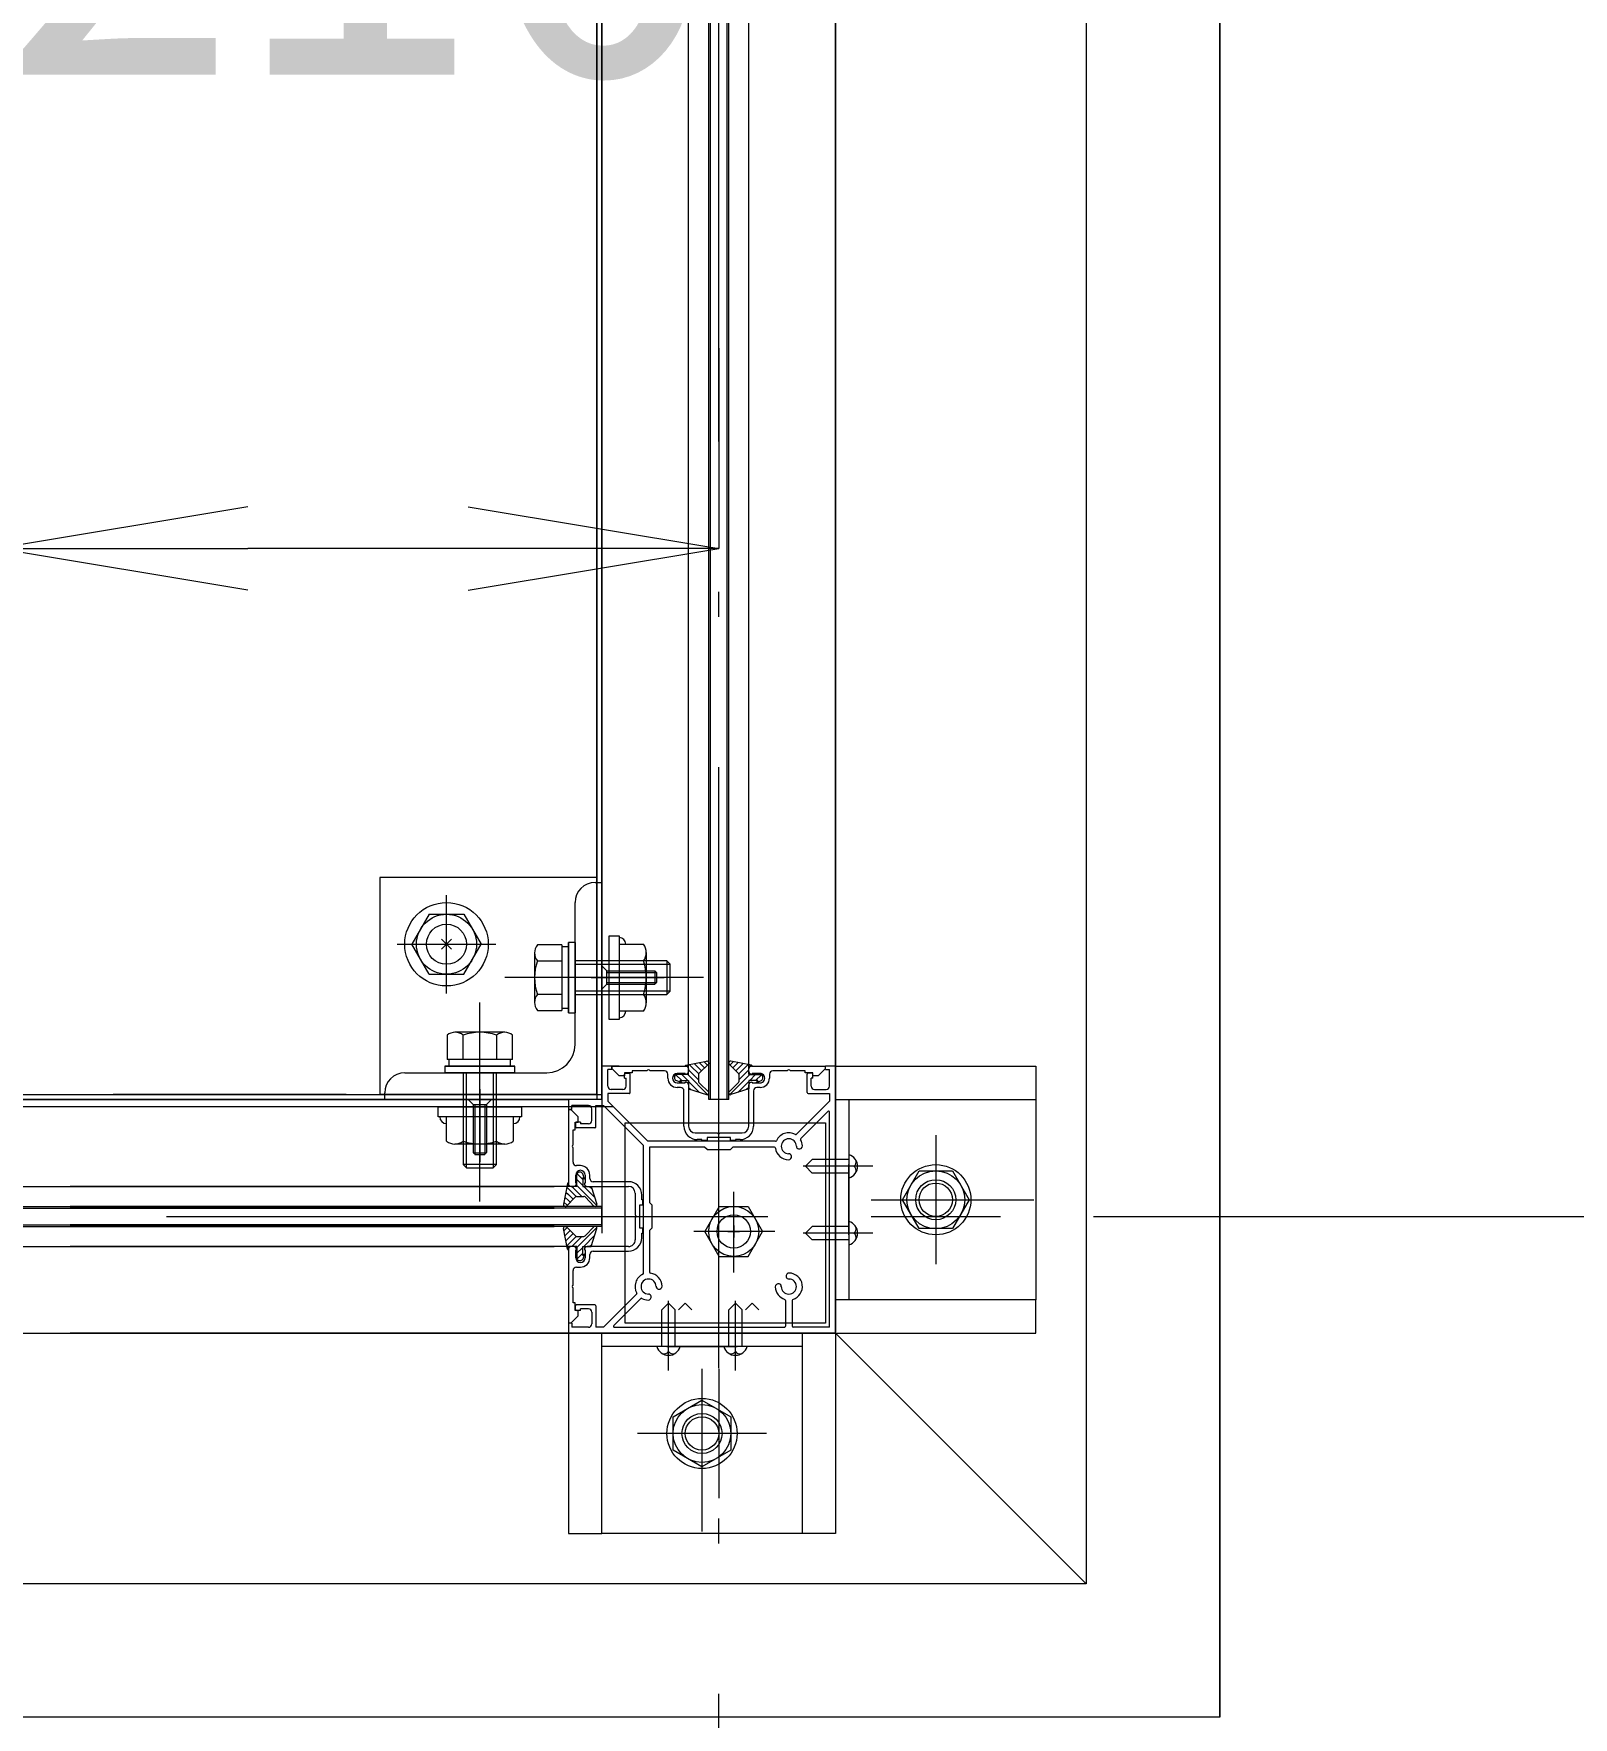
# Model space of a CAD drawing. Header units: millimetres. Extents: x -13466 to 37833, y -11727 to 34084.
# Drawn here: x 10077 to 10538, y 11488 to 11992 of the extents above; entities that cross this region are included whole.
import ezdxf

# ---------------------------------------------------------------- set-up
doc = ezdxf.new("R2010")
doc.units = ezdxf.units.MM
doc.header["$LTSCALE"] = 30
doc.header["$PDSIZE"] = 300
doc.linetypes.add('SXF_一点短鎖線', pattern=[9.25, 6, -1.5, 0.25, -1.5])
for name, color, linetype, lineweight in [('D-BMK', 2, 'SXF_一点短鎖線', 13), ('D-STR-DIM', 7, 'Continuous', 13), ('D-STR-HTXT', 7, 'Continuous', 13), ('D-STR-STR1', 2, 'Continuous', 13)]:
    doc.layers.add(name, color=color, linetype=linetype, lineweight=lineweight)
doc.styles.add('MS ゴシック', font='MS Gothic.ttf')
doc.dimstyles.new('DIM-30-F', dxfattribs={"dimscale": 30, "dimtxt": 3.5, "dimasz": 2.5, "dimexe": 0, "dimexo": 2, "dimgap": 0.8, "dimtad": 1, "dimdec": 0, "dimzin": 0, "dimdsep": 46, "dimtxsty": 'MS ゴシック', "dimblk": 'OPEN', "dimcen": 0.1, "dimaunit": 1, "dimadec": 4, "dimazin": 0, "dimtfac": 1, "dimtdec": 0, "dimtmove": 2, "dimatfit": 3, "dimldrblk": 'OPEN', "dimfxl": 1, "dimtolj": 1, "dimtzin": 0, "dimlwd": -1, "dimlwe": -1, "dimarcsym": 2})

# ---------------------------------------------------------------- blocks, each defined once
blk = doc.blocks.new('_Open')
at = {"color": 0, "linetype": 'ByBlock', "lineweight": -2}
for p, q in [((-1, 0.1667), (0, 0)), ((-1, -0.1667), (0, 0)), ((0, 0), (-1, 0))]:
    blk.add_line(p, q, dxfattribs=at)
blk = doc.blocks.new('*D16')
at = {"layer": 'D-STR-DIM', "color": 0, "transparency": 16777216}
for p, q in [((10066.31, 11898.01), (10066.31, 11838.01)), ((10282.31, 11898.01), (10282.31, 11838.01)), ((10207.31, 11838.01), (10141.31, 11838.01))]:
    blk.add_line(p, q, dxfattribs=at)
at = {"layer": 'Defpoints', "color": 0, "transparency": 16777216}
for p in [(10066.31, 11838.01), (10066.31, 11838.01), (10282.31, 11838.01)]:
    blk.add_point(p, dxfattribs=at)
at = {"layer": 'D-STR-DIM', "color": 0, "transparency": 16777216, "xscale": 75, "yscale": 75, "zscale": 75, "rotation": 180}
blk.add_blockref('_Open', (10066.31, 11838.01), dxfattribs=at)
at = {"layer": 'D-STR-DIM', "color": 0, "transparency": 16777216, "xscale": 75, "yscale": 75, "zscale": 75}
blk.add_blockref('_Open', (10282.31, 11838.01), dxfattribs=at)
at = {"layer": 'D-STR-DIM', "color": 0, "transparency": 16777216, "insert": (10174.31, 12031.51), "char_height": 105, "width": 28696.3879, "attachment_point": 5, "style": 'MS ゴシック'}
blk.add_mtext('\\A1;216', dxfattribs=at)
blk = doc.blocks.new('*D20')
at = {"layer": 'D-STR-DIM', "color": 0, "transparency": 16777216}
for p, q in [((8743.3, 12827.45), (8769.9, 12881.24)), ((8837.13, 12848), (9599.08, 12471.25)), ((9692.9, 12491.8), (9666.31, 12438.01))]:
    blk.add_line(p, q, dxfattribs=at)
at = {"layer": 'Defpoints', "color": 0, "transparency": 16777216}
for p in [(8769.9, 12881.24), (9666.31, 12438.01), (9666.31, 12438.01)]:
    blk.add_point(p, dxfattribs=at)
at = {"layer": 'D-STR-DIM', "color": 0, "transparency": 16777216, "xscale": 75, "yscale": 75, "zscale": 75}
for p, rotation in [((8769.9, 12881.24), 153.6900675261025), ((9666.31, 12438.01), 333.6900675261025)]:
    blk.add_blockref('_Open', p, dxfattribs=dict(at, rotation=rotation))
at = {"layer": 'D-STR-DIM', "color": 0, "transparency": 16777216, "insert": (9252.01, 12728.2), "char_height": 105, "width": 46998.7126, "attachment_point": 5, "rotation": 333.6901, "style": 'MS ゴシック'}
blk.add_mtext('\\A1;R1000', dxfattribs=at)

msp = doc.modelspace()

# ---------------------------------------------------------------- linework, layer by layer
at = {"layer": 'D-BMK', "linetype": 'SXF_一点短鎖線', "lineweight": 9}
msp.add_line((10282.306, 10482.586), (10282.306, 14994.642), dxfattribs=at)
at = {"layer": 'D-BMK', "linetype": 'SXF_一点短鎖線'}
msp.add_line((5399.481, 11638.012), (10988.159, 11638.012), dxfattribs=at)
at = {"layer": 'D-STR-HTXT', "linetype": 'Continuous'}
msp.add_line((10432.306, 11488.012), (10432.306, 14288.012), dxfattribs=at)
msp.add_lwpolyline([(6032.306, 14288.012), (10432.306, 14288.012), (10432.306, 11488.012), (6032.306, 11488.012), (6032.306, 14288.012)], dxfattribs=at)
at = {"layer": 'D-STR-STR1', "linetype": 'Continuous'}
for p, q in [((10392.307, 14248.012), (10392.307, 11528.012)), ((10247.305, 14143.01), (10247.305, 11633.011)), ((10317.305, 14143.01), (10317.305, 11633.011)), ((10245.807, 14088.011), (10245.807, 11689.513)), ((10245.806, 11674.512), (10245.806, 12418.012)), ((10247.306, 12380.541), (10247.306, 11673.012)), ((10247.306, 11682.712), (10247.306, 12380.541)), ((10273.306, 11682.212), (10273.306, 12380.541)), ((10279.306, 11673.012), (10279.306, 12380.541)), ((10279.806, 11673.012), (10279.806, 12380.541)), ((10284.806, 11673.012), (10284.806, 12380.541)), ((10285.306, 11673.012), (10285.306, 12380.541)), ((10291.306, 11682.212), (10291.306, 12380.541)), ((10317.306, 11682.712), (10317.306, 12380.541)), ((10245.806, 11741.081), (10245.806, 12374.1)), ((10245.806, 11741.081), (10245.806, 12374.1)), ((10245.806, 11749.512), (10245.806, 11784.419)), ((10245.806, 11739.512), (10245.806, 11674.512)), ((10245.806, 11674.512), (10245.806, 11724.512)), ((10247.306, 11713.012), (10247.306, 11706.012)), ((10247.306, 11673.012), (10247.306, 11682.712)), ((10250.306, 11683.012), (10247.606, 11683.012)), ((10250.306, 11682.012), (10249.106, 11682.012)), ((10249.106, 11677.012), (10249.106, 11682.012)), ((10252.506, 11683.012), (10249.506, 11683.012)), ((10250.306, 11682.012), (10250.306, 11683.012)), ((10250.406, 11682.212), (10250.406, 11683.012)), ((10250.406, 11683.012), (10272.506, 11683.012)), ((10252.506, 11680.112), (10250.406, 11682.212)), ((10272.306, 11683.012), (10273.306, 11683.012)), ((10272.47, 11683.319), (10278.656, 11684.458)), ((10273.306, 11680.462), (10273.306, 11683.012)), ((10273.306, 11682.212), (10273.306, 11681.412)), ((10273.306, 11681.951), (10276.306, 11678.951)), ((10273.513, 11683.511), (10274.013, 11683.012)), ((10274.013, 11683.012), (10276.323, 11680.701)), ((10275.006, 11683.786), (10275.78, 11683.012)), ((10275.78, 11683.012), (10277.175, 11681.618)), ((10279.306, 11683.662), (10276.46, 11680.932)), ((10276.499, 11684.061), (10277.548, 11683.012)), ((10277.548, 11683.012), (10278.077, 11682.483)), ((10277.992, 11684.336), (10278.979, 11683.349)), ((10279.306, 11683.981), (10279.306, 11683.662)), ((10285.306, 11683.981), (10285.306, 11683.662)), ((10285.306, 11683.662), (10288.152, 11680.933)), ((10286.62, 11684.336), (10285.633, 11683.349)), ((10292.142, 11683.319), (10285.956, 11684.458)), ((10287.064, 11683.012), (10286.536, 11682.483)), ((10288.113, 11684.061), (10287.064, 11683.012)), ((10288.832, 11683.012), (10287.438, 11681.618)), ((10290.6, 11683.012), (10288.289, 11680.701)), ((10291.306, 11681.951), (10288.306, 11678.951)), ((10289.606, 11683.786), (10288.832, 11683.012)), ((10291.099, 11683.511), (10290.6, 11683.012)), ((10291.306, 11680.462), (10291.306, 11683.012)), ((10292.306, 11683.012), (10291.306, 11683.012)), ((10291.306, 11681.412), (10291.306, 11682.212)), ((10292.106, 11683.012), (10314.206, 11683.012)), ((10292.306, 11683.122), (10292.306, 11683.012)), ((10314.206, 11682.212), (10312.106, 11680.112)), ((10314.206, 11683.012), (10314.206, 11682.212)), ((10317.006, 11683.012), (10314.306, 11683.012)), ((10314.306, 11682.012), (10314.306, 11683.012)), ((10314.306, 11682.012), (10315.506, 11682.012)), ((10315.506, 11677.012), (10315.506, 11682.012)), ((10317.306, 11673.012), (10317.306, 11683.012)), ((10317.307, 11603.312), (10317.306, 11682.712)), ((10254.106, 11680.112), (10252.506, 11680.112)), ((10256.406, 11681.012), (10254.106, 11681.012)), ((10254.106, 11681.012), (10254.106, 11680.112)), ((10254.106, 11679.412), (10254.106, 11680.612)), ((10254.106, 11679.412), (10254.606, 11679.412)), ((10254.406, 11680.912), (10255.506, 11680.912)), ((10254.606, 11677.012), (10254.606, 11679.412)), ((10255.806, 11675.112), (10255.806, 11680.612)), ((10260.848, 11681.612), (10256.406, 11681.612)), ((10256.406, 11681.612), (10256.406, 11681.012)), ((10266.106, 11681.612), (10261.765, 11681.612)), ((10267.106, 11679.412), (10267.106, 11680.612)), ((10269.498, 11680.455), (10271.256, 11678.697)), ((10273.306, 11680.462), (10269.507, 11680.462)), ((10271.128, 11678.157), (10269.507, 11678.697)), ((10272.306, 11680.812), (10269.906, 11680.812)), ((10269.906, 11678.012), (10272.306, 11678.012)), ((10270.623, 11678.697), (10273.306, 11678.697)), ((10270.623, 11678.697), (10271.128, 11678.157)), ((10271.259, 11680.462), (10273.024, 11678.697)), ((10272.306, 11680.612), (10272.306, 11680.812)), ((10272.506, 11680.612), (10272.306, 11680.612)), ((10272.306, 11678.012), (10272.306, 11678.212)), ((10272.306, 11678.212), (10272.506, 11678.212)), ((10273.027, 11680.462), (10279, 11674.49)), ((10273.306, 11678.697), (10273.306, 11676.216)), ((10273.306, 11678.415), (10276.567, 11675.154)), ((10273.306, 11677.412), (10273.306, 11665.012)), ((10276.306, 11680.572), (10276.306, 11678.353)), ((10279.306, 11675.262), (10276.46, 11677.992)), ((10285.306, 11675.262), (10288.152, 11677.992)), ((10291.586, 11680.462), (10285.613, 11674.49)), ((10291.306, 11678.415), (10288.045, 11675.154)), ((10288.306, 11680.572), (10288.306, 11678.353)), ((10291.306, 11680.462), (10295.106, 11680.462)), ((10293.99, 11678.697), (10291.306, 11678.697)), ((10291.306, 11678.697), (10291.306, 11676.216)), ((10291.306, 11665.012), (10291.306, 11677.412)), ((10293.353, 11680.462), (10291.589, 11678.697)), ((10292.306, 11680.612), (10292.106, 11680.612)), ((10292.106, 11678.212), (10292.306, 11678.212)), ((10294.706, 11680.812), (10292.306, 11680.812)), ((10292.306, 11680.812), (10292.306, 11680.612)), ((10292.306, 11678.212), (10292.306, 11678.012)), ((10292.306, 11678.012), (10294.706, 11678.012)), ((10295.114, 11680.455), (10293.356, 11678.697)), ((10293.99, 11678.697), (10293.485, 11678.157)), ((10293.485, 11678.157), (10295.106, 11678.697)), ((10297.506, 11680.612), (10297.506, 11679.412)), ((10302.848, 11681.612), (10298.506, 11681.612)), ((10308.206, 11681.612), (10303.765, 11681.612)), ((10308.206, 11681.012), (10308.206, 11681.612)), ((10310.506, 11681.012), (10308.206, 11681.012)), ((10308.806, 11675.112), (10308.806, 11680.612)), ((10310.206, 11680.912), (10309.106, 11680.912)), ((10310.006, 11677.012), (10310.006, 11679.412)), ((10310.506, 11679.412), (10310.006, 11679.412)), ((10310.506, 11680.112), (10310.506, 11681.012)), ((10310.506, 11679.412), (10310.506, 11680.612)), ((10312.106, 11680.112), (10310.506, 11680.112)), ((6227.007, 11673.013), (10237.306, 11673.013)), ((6283.808, 11674.513), (10180.806, 11674.513)), ((9500.758, 11674.512), (10230.561, 11674.512)), ((10230.561, 11673.012), (9583.108, 11673.012)), ((9592.808, 11673.012), (10230.561, 11673.012)), ((10088.114, 11674.511), (10245.806, 11674.512)), ((10237.606, 11673.012), (10088.114, 11673.012)), ((10247.306, 11673.012), (10088.114, 11673.011)), ((10170.806, 11674.512), (10100.993, 11674.512)), ((10170.806, 11674.512), (10100.993, 11674.512)), ((10101.014, 11673.012), (10100.993, 11673.012)), ((10101.004, 11673.012), (10100.993, 11673.012)), ((10170.806, 11674.512), (10135.9, 11674.512)), ((10245.806, 11674.512), (10180.806, 11674.512)), ((10195.806, 11674.512), (10245.806, 11674.512)), ((10214.306, 11673.012), (10207.306, 11673.012)), ((10237.306, 11672.712), (10237.306, 11670.012)), ((10247.306, 11673.012), (10237.606, 11673.012)), ((10245.806, 11674.512), (10247.306, 11674.512)), ((10249.106, 11674.812), (10249.106, 11672.485)), ((10255.506, 11674.812), (10249.106, 11674.812)), ((10261.079, 11660.512), (10249.106, 11672.485)), ((10253.606, 11676.012), (10250.106, 11676.012)), ((10270.906, 11676.612), (10269.906, 11676.612)), ((10271.906, 11665.012), (10271.906, 11675.612)), ((10273.306, 11676.647), (10273.946, 11676.008)), ((10273.306, 11676.216), (10278.651, 11674.475)), ((10279.306, 11674.951), (10279.306, 11675.262)), ((10285.306, 11673.012), (10279.306, 11673.012)), ((10285.306, 11674.951), (10285.306, 11675.262)), ((10291.306, 11676.216), (10285.961, 11674.475)), ((10291.306, 11676.647), (10290.667, 11676.008)), ((10292.706, 11675.612), (10292.706, 11665.012)), ((10294.706, 11676.612), (10293.706, 11676.612)), ((10305.627, 11662.605), (10315.506, 11672.485)), ((10309.106, 11674.812), (10315.506, 11674.812)), ((10311.006, 11676.012), (10314.506, 11676.012)), ((10315.506, 11674.812), (10315.506, 11672.485)), ((10315.506, 11674.812), (10315.506, 11672.485)), ((10250.608, 11670.812), (9504.83, 11670.812)), ((10237.306, 11670.812), (10185.953, 11670.812)), ((10223.306, 11670.812), (10198.306, 11670.812)), ((10238.306, 11670.012), (10237.306, 11670.012)), ((10238.106, 11669.912), (10237.306, 11669.912)), ((10237.306, 11669.912), (10237.306, 11647.812)), ((10240.206, 11667.812), (10238.106, 11669.912)), ((10238.306, 11670.012), (10238.306, 11671.212)), ((10243.306, 11671.212), (10238.306, 11671.212)), ((10240.206, 11666.212), (10240.206, 11667.812)), ((10244.306, 11666.712), (10244.306, 11670.212)), ((10245.506, 11671.212), (10247.834, 11671.212)), ((10245.506, 11664.812), (10245.506, 11671.212)), ((10259.806, 11659.239), (10247.834, 11671.212)), ((10306.899, 11661.332), (10314.994, 11669.427)), ((10315.507, 11604.812), (10315.506, 11669.215)), ((10238.706, 11659.47), (10238.706, 11663.912)), ((10238.706, 11663.912), (10239.306, 11663.912)), ((10239.306, 11663.912), (10239.306, 11666.212)), ((10239.306, 11666.212), (10240.206, 11666.212)), ((10239.406, 11665.912), (10239.406, 11664.812)), ((10240.906, 11666.212), (10239.706, 11666.212)), ((10245.206, 11664.512), (10239.706, 11664.512)), ((10240.906, 11666.212), (10240.906, 11665.712)), ((10243.306, 11665.712), (10240.906, 11665.712)), ((10254.307, 11606.012), (10254.306, 11666.012)), ((10254.306, 11666.012), (10314.306, 11666.012)), ((10275.306, 11663.012), (10281.848, 11663.012)), ((10278.806, 11661.612), (10278.806, 11660.712)), ((10285.806, 11661.612), (10278.806, 11661.612)), ((10282.765, 11663.012), (10289.306, 11663.012)), ((10285.806, 11660.712), (10285.806, 11661.612)), ((10314.306, 11666.012), (10314.307, 11606.012)), ((10238.706, 11654.212), (10238.706, 11658.554)), ((10259.807, 11620.972), (10259.806, 11659.239)), ((10299.346, 11660.512), (10261.079, 11660.512)), ((10278.106, 11658.712), (10261.606, 11658.712)), ((10261.606, 11658.712), (10261.606, 11642.212)), ((10277.306, 11661.012), (10275.906, 11661.012)), ((10277.306, 11660.712), (10277.306, 11661.012)), ((10278.806, 11660.712), (10277.306, 11660.712)), ((10278.806, 11658.012), (10278.106, 11658.712)), ((10278.806, 11658.012), (10285.806, 11658.012)), ((10287.306, 11660.712), (10285.806, 11660.712)), ((10285.806, 11658.012), (10286.506, 11658.712)), ((10298.998, 11658.712), (10286.506, 11658.712)), ((10288.706, 11661.012), (10287.306, 11661.012)), ((10287.306, 11661.012), (10287.306, 11660.712)), ((10317.306, 11658.012), (10317.307, 11618.012)), ((10240.906, 11653.212), (10239.706, 11653.212)), ((9573.645, 11647.012), (10233.035, 11647.012)), ((10238.106, 11647.012), (10088.114, 11647.012)), ((10236.999, 11647.848), (10235.861, 11641.662)), ((10236.807, 11646.805), (10237.306, 11646.306)), ((10237.196, 11648.012), (10237.306, 11648.012)), ((10237.306, 11648.012), (10237.306, 11647.012)), ((10239.856, 11647.012), (10237.306, 11647.012)), ((10238.106, 11647.012), (10238.906, 11647.012)), ((10238.368, 11647.012), (10241.368, 11644.012)), ((10239.506, 11648.012), (10239.506, 11650.412)), ((10239.706, 11648.012), (10239.506, 11648.012)), ((10239.706, 11647.812), (10239.706, 11648.012)), ((10239.856, 11647.012), (10239.856, 11650.811)), ((10239.856, 11649.059), (10241.621, 11647.294)), ((10239.856, 11647.291), (10245.829, 11641.319)), ((10239.863, 11650.82), (10241.621, 11649.062)), ((10242.161, 11649.191), (10241.621, 11650.811)), ((10241.621, 11649.696), (10241.621, 11647.012)), ((10241.621, 11649.696), (10242.161, 11649.191)), ((10241.621, 11647.012), (10244.102, 11647.012)), ((10241.903, 11647.012), (10245.164, 11643.751)), ((10242.306, 11648.012), (10242.106, 11648.012)), ((10242.106, 11648.012), (10242.106, 11647.812)), ((10242.306, 11650.412), (10242.306, 11648.012)), ((10242.906, 11647.012), (10255.306, 11647.012)), ((10243.671, 11647.012), (10244.31, 11646.373)), ((10243.706, 11649.412), (10243.706, 11650.412)), ((10244.102, 11647.012), (10245.843, 11641.667)), ((10255.306, 11648.412), (10244.706, 11648.412)), ((10235.983, 11642.326), (10236.97, 11641.339)), ((10236.258, 11643.819), (10237.306, 11642.77)), ((10236.532, 11645.312), (10237.306, 11644.538)), ((10236.656, 11641.012), (10239.386, 11643.858)), ((10237.306, 11646.306), (10239.617, 11643.995)), ((10237.306, 11644.538), (10238.701, 11643.144)), ((10237.306, 11642.77), (10237.835, 11642.241)), ((10239.747, 11644.012), (10241.966, 11644.012)), ((10245.056, 11641.012), (10242.327, 11643.858)), ((10257.306, 11645.012), (10257.306, 11638.47)), ((10258.706, 11641.512), (10259.606, 11641.512)), ((10258.706, 11634.512), (10258.706, 11641.512)), ((10259.306, 11643.012), (10259.306, 11644.412)), ((10259.606, 11643.012), (10259.306, 11643.012)), ((10259.606, 11641.512), (10259.606, 11643.012)), ((10261.606, 11642.212), (10262.306, 11641.512)), ((10262.306, 11641.512), (10262.306, 11634.512)), ((10286.806, 11621.231), (10286.806, 11645.421)), ((9865.898, 11641.012), (10233.035, 11641.012)), ((9865.898, 11640.512), (10233.035, 11640.512)), ((10247.306, 11641.012), (10088.114, 11641.012)), ((10247.306, 11640.512), (10088.114, 11640.512)), ((10236.338, 11641.012), (10236.656, 11641.012)), ((10245.368, 11641.012), (10245.056, 11641.012)), ((10247.306, 11635.012), (10247.306, 11641.012)), ((10257.306, 11637.554), (10257.306, 11631.012)), ((10282.482, 11641.003), (10278.157, 11633.512)), ((10282.482, 11641.003), (10291.131, 11641.003)), ((10291.131, 11641.003), (10295.456, 11633.512)), ((10327.968, 11638.013), (10366.645, 11638.013)), ((9865.898, 11635.512), (10233.035, 11635.512)), ((9865.898, 11635.012), (10233.035, 11635.012)), ((10247.306, 11635.512), (10088.114, 11635.512)), ((10247.306, 11635.012), (10088.114, 11635.012)), ((10236.999, 11628.176), (10235.861, 11634.362)), ((10235.983, 11633.698), (10236.97, 11634.685)), ((10236.258, 11632.205), (10237.306, 11633.254)), ((10236.338, 11635.012), (10236.656, 11635.012)), ((10236.533, 11630.712), (10237.306, 11631.486)), ((10236.656, 11635.012), (10239.386, 11632.166)), ((10237.306, 11633.254), (10237.835, 11633.783)), ((10237.306, 11631.486), (10238.701, 11632.88)), ((10237.306, 11629.718), (10239.617, 11632.029)), ((10238.368, 11629.012), (10241.368, 11632.012)), ((10239.747, 11632.012), (10241.966, 11632.012)), ((10239.856, 11628.733), (10245.829, 11634.705)), ((10241.903, 11629.012), (10245.164, 11632.273)), ((10245.056, 11635.012), (10242.327, 11632.166)), ((10244.102, 11629.012), (10245.843, 11634.357)), ((10245.368, 11635.012), (10245.056, 11635.012)), ((10259.606, 11634.512), (10258.706, 11634.512)), ((10259.306, 11631.612), (10259.306, 11633.012)), ((10259.306, 11633.012), (10259.606, 11633.012)), ((10259.606, 11633.012), (10259.606, 11634.512)), ((10261.606, 11633.812), (10262.306, 11634.512)), ((10261.606, 11633.812), (10261.607, 11621.32)), ((10299.088, 11633.512), (10274.897, 11633.512)), ((10282.482, 11626.021), (10278.157, 11633.512)), ((10285.039, 11633.512), (10288.574, 11633.512)), ((10286.806, 11635.28), (10286.806, 11631.744)), ((10291.131, 11626.021), (10295.456, 11633.512)), ((9574.206, 11629.012), (10233.035, 11629.012)), ((10238.106, 11629.012), (10088.114, 11629.012)), ((10236.807, 11629.219), (10237.306, 11629.718)), ((10237.196, 11628.012), (10237.306, 11628.012)), ((10239.856, 11629.012), (10237.306, 11629.012)), ((10237.306, 11628.012), (10237.306, 11629.012)), ((10237.306, 11628.212), (10237.307, 11606.112)), ((10238.906, 11629.012), (10238.106, 11629.012)), ((10239.506, 11625.612), (10239.506, 11628.012)), ((10239.506, 11628.012), (10239.706, 11628.012)), ((10239.706, 11628.012), (10239.706, 11628.212)), ((10239.856, 11629.012), (10239.856, 11625.213)), ((10239.856, 11626.965), (10241.621, 11628.73)), ((10239.863, 11625.204), (10241.621, 11626.962)), ((10241.621, 11626.328), (10241.621, 11629.012)), ((10241.621, 11629.012), (10244.102, 11629.012)), ((10241.621, 11626.328), (10242.162, 11626.833)), ((10242.162, 11626.833), (10241.621, 11625.213)), ((10242.106, 11628.212), (10242.106, 11628.012)), ((10242.106, 11628.012), (10242.306, 11628.012)), ((10242.306, 11628.012), (10242.306, 11625.612)), ((10255.306, 11629.012), (10242.906, 11629.012)), ((10243.671, 11629.012), (10244.31, 11629.651)), ((10243.706, 11625.612), (10243.706, 11626.612)), ((10244.706, 11627.612), (10255.306, 11627.612)), ((10238.707, 11617.47), (10238.706, 11621.812)), ((10239.706, 11622.812), (10240.906, 11622.812)), ((10282.482, 11626.021), (10291.131, 11626.021)), ((10238.707, 11612.112), (10238.707, 11616.554)), ((10264.222, 11616.231), (10264.222, 11616.231)), ((10239.307, 11612.112), (10238.707, 11612.112)), ((10239.307, 11609.812), (10239.307, 11612.112)), ((10239.407, 11610.112), (10239.407, 11611.212)), ((10245.207, 11611.512), (10239.707, 11611.512)), ((10245.507, 11611.212), (10245.507, 11604.812)), ((10257.714, 11614.692), (10247.834, 11604.812)), ((10258.986, 11613.419), (10250.891, 11605.324)), ((10262.088, 11614.096), (10262.088, 11614.096)), ((10272.307, 11612.012), (10270.307, 11610.012)), ((10272.307, 11612.012), (10274.307, 11610.012)), ((10292.307, 11612.012), (10290.307, 11610.012)), ((10292.307, 11612.012), (10294.307, 11610.012)), ((10302.307, 11612.861), (10302.307, 11605.112)), ((10304.307, 11612.861), (10304.307, 11605.113)), ((10237.307, 11606.112), (10238.107, 11606.112)), ((10238.107, 11606.112), (10240.207, 11608.212)), ((10240.207, 11609.812), (10239.307, 11609.812)), ((10240.907, 11609.812), (10239.707, 11609.812)), ((10240.207, 11608.212), (10240.207, 11609.812)), ((10243.307, 11610.312), (10240.907, 11610.312)), ((10240.907, 11609.812), (10240.907, 11610.312)), ((10244.307, 11609.312), (10244.307, 11605.812)), ((6227.007, 11603.013), (10237.306, 11603.013)), ((9592.808, 11603.012), (10233.035, 11603.012)), ((10237.606, 11603.012), (10088.114, 11603.012)), ((10094.128, 11603.012), (10094.12, 11603.012)), ((10100.995, 11603.012), (10100.993, 11603.012)), ((10100.995, 11603.012), (10100.993, 11603.012)), ((10238.307, 11606.012), (10237.307, 11606.012)), ((10237.307, 11606.012), (10237.307, 11603.312)), ((10237.607, 11603.012), (10317.007, 11603.012)), ((10238.307, 11606.012), (10238.307, 11604.812)), ((10243.307, 11604.812), (10238.307, 11604.812)), ((10247.834, 11604.812), (10245.507, 11604.812)), ((10251.104, 11604.812), (10302.007, 11604.812)), ((10314.307, 11606.012), (10254.307, 11606.012)), ((10302.307, 11603.012), (10262.307, 11603.012)), ((10315.507, 11604.812), (10304.607, 11604.812)), ((10392.307, 11528.012), (10317.219, 11603.1)), ((10381.106, 11539.212), (10317.307, 11603.012)), ((10282.307, 11592.351), (10282.307, 11553.674)), ((10392.307, 11528.013), (6072.308, 11528.012)), ((10392.307, 11528.013), (6072.308, 11528.012))]:
    msp.add_line(p, q, dxfattribs=at)
at = {"layer": 'D-STR-STR1', "linetype": 'Continuous', "lineweight": 9}
for p, q in [((10245.806, 11739.512), (10180.806, 11739.512)), ((10180.806, 11739.512), (10180.806, 11674.512)), ((10245.306, 11738.012), (10247.306, 11738.012)), ((10245.806, 11674.512), (10245.806, 11739.512)), ((10247.306, 11738.012), (10247.306, 11673.012)), ((10200.806, 11704.774), (10200.806, 11734.25)), ((10195.617, 11728.501), (10190.427, 11719.512)), ((10195.617, 11728.501), (10205.996, 11728.501)), ((10205.996, 11728.501), (10211.186, 11719.512)), ((10239.306, 11689.512), (10239.306, 11732.012)), ((10245.806, 11724.512), (10245.806, 11674.512)), ((10186.069, 11719.512), (10215.544, 11719.512)), ((10195.617, 11710.523), (10190.427, 11719.512)), ((10202.306, 11718.012), (10199.306, 11721.012)), ((10199.306, 11718.012), (10202.306, 11721.012)), ((10205.996, 11710.523), (10211.186, 11719.512)), ((10227.181, 11717.012), (10227.181, 11702.012)), ((10235.306, 11719.312), (10228.039, 11719.312)), ((10235.306, 11719.312), (10235.306, 11699.712)), ((10237.306, 11718.712), (10235.306, 11718.712)), ((10239.306, 11720.012), (10237.306, 11720.012)), ((10237.306, 11720.012), (10237.306, 11699.012)), ((10237.306, 11699.012), (10237.306, 11720.012)), ((10237.306, 11719.312), (10237.306, 11699.712)), ((10237.306, 11718.712), (10237.306, 11700.312)), ((10239.306, 11720.012), (10239.306, 11699.012)), ((10249.506, 11697.012), (10249.506, 11722.012)), ((10249.506, 11722.012), (10252.506, 11722.012)), ((10252.506, 11722.012), (10252.506, 11697.012)), ((10252.506, 11719.512), (10259.773, 11719.512)), ((10252.506, 11719.512), (10252.506, 11699.512)), ((10260.631, 11717.012), (10260.631, 11702.012)), ((10228.039, 11714.512), (10235.306, 11714.512)), ((10266.806, 11714.512), (10239.306, 11714.512)), ((10239.306, 11713.512), (10267.806, 11713.512)), ((10247.306, 11706.012), (10247.306, 11713.012)), ((10247.306, 11713.012), (10248.806, 11711.512)), ((10259.773, 11714.512), (10252.506, 11714.512)), ((10267.806, 11713.512), (10266.806, 11714.512)), ((10266.806, 11714.512), (10266.806, 11704.512)), ((10267.806, 11705.512), (10267.806, 11713.512)), ((10195.617, 11710.523), (10205.996, 11710.523)), ((10277.806, 11709.512), (10218.281, 11709.512)), ((10244.161, 11709.512), (10266.008, 11709.512)), ((10247.306, 11706.012), (10248.806, 11707.512)), ((10248.806, 11707.512), (10248.806, 11711.512)), ((10248.806, 11711.512), (10263.204, 11711.512)), ((10248.806, 11711.012), (10263.806, 11711.012)), ((10248.806, 11708.012), (10263.806, 11708.012)), ((10248.806, 11707.512), (10263.204, 11707.512)), ((10263.704, 11711.012), (10263.204, 11711.512)), ((10263.204, 11707.512), (10263.704, 11708.012)), ((10263.306, 11707.512), (10263.306, 11711.512)), ((10263.806, 11708.012), (10263.806, 11711.012)), ((10210.806, 11642.512), (10210.806, 11702.038)), ((10235.306, 11704.512), (10228.039, 11704.512)), ((10267.806, 11705.512), (10239.306, 11705.512)), ((10239.306, 11704.512), (10266.806, 11704.512)), ((10252.506, 11704.512), (10259.773, 11704.512)), ((10266.806, 11704.512), (10267.806, 11705.512)), ((10228.039, 11699.712), (10235.306, 11699.712)), ((10237.306, 11700.312), (10235.306, 11700.312)), ((10237.306, 11699.012), (10239.306, 11699.012)), ((10252.506, 11697.012), (10249.506, 11697.012)), ((10259.773, 11699.512), (10252.506, 11699.512)), ((10201.006, 11692.279), (10201.006, 11685.012)), ((10218.306, 11693.137), (10203.306, 11693.137)), ((10205.806, 11685.012), (10205.806, 11692.279)), ((10215.806, 11692.279), (10215.806, 11685.012)), ((10220.606, 11685.012), (10220.606, 11692.279)), ((10221.306, 11683.012), (10200.306, 11683.012)), ((10200.306, 11683.012), (10221.306, 11683.012)), ((10200.306, 11683.012), (10200.306, 11681.012)), ((10220.606, 11685.012), (10201.006, 11685.012)), ((10220.606, 11683.012), (10201.006, 11683.012)), ((10201.606, 11683.012), (10201.606, 11685.012)), ((10220.006, 11683.012), (10201.606, 11683.012)), ((10220.006, 11683.012), (10220.006, 11685.012)), ((10221.306, 11681.012), (10221.306, 11683.012)), ((10247.306, 11673.012), (10247.306, 11682.712)), ((10317.307, 11683.012), (10377.307, 11683.012)), ((10317.307, 11682.712), (10317.307, 11603.312)), ((10377.307, 11683.012), (10377.307, 11673.012)), ((10188.306, 11681.012), (10230.806, 11681.012)), ((10221.306, 11681.012), (10200.306, 11681.012)), ((10205.806, 11681.012), (10205.806, 11653.512)), ((10206.806, 11652.512), (10206.806, 11681.012)), ((10214.806, 11681.012), (10214.806, 11652.512)), ((10215.806, 11653.512), (10215.806, 11681.012)), ((10180.806, 11674.512), (10245.806, 11674.512)), ((10182.306, 11673.012), (10182.306, 11675.012)), ((10247.306, 11673.012), (10182.306, 11673.012)), ((10245.806, 11674.512), (10195.806, 11674.512)), ((10207.306, 11673.012), (10214.306, 11673.012)), ((10207.306, 11673.012), (10208.806, 11671.512)), ((10210.806, 11676.158), (10210.806, 11654.311)), ((10214.306, 11673.012), (10212.806, 11671.512)), ((10247.306, 11673.012), (10237.606, 11673.012)), ((10245.806, 11674.512), (10245.806, 11673.012)), ((10317.307, 11673.012), (10377.307, 11673.012)), ((10321.307, 11673.012), (10321.307, 11613.012)), ((10377.307, 11673.012), (10377.307, 11613.012)), ((10198.306, 11667.812), (10198.306, 11670.812)), ((10198.306, 11670.812), (10223.306, 11670.812)), ((10223.306, 11667.812), (10198.306, 11667.812)), ((10200.806, 11660.545), (10200.806, 11667.812)), ((10220.806, 11667.812), (10200.806, 11667.812)), ((10205.806, 11667.812), (10205.806, 11660.545)), ((10208.806, 11671.512), (10212.806, 11671.512)), ((10208.806, 11671.512), (10208.806, 11657.115)), ((10209.306, 11671.512), (10209.306, 11656.512)), ((10212.306, 11671.512), (10212.306, 11656.512)), ((10212.806, 11671.512), (10212.806, 11657.115)), ((10215.806, 11660.545), (10215.806, 11667.812)), ((10220.806, 11667.812), (10220.806, 11660.545)), ((10223.306, 11670.812), (10223.306, 11667.812)), ((10347.307, 11662.351), (10347.307, 11623.674)), ((10218.306, 11659.687), (10203.306, 11659.687)), ((10208.806, 11657.115), (10209.306, 11656.615)), ((10208.806, 11657.012), (10212.806, 11657.012)), ((10209.306, 11656.512), (10212.306, 11656.512)), ((10212.306, 11656.615), (10212.806, 11657.115)), ((10317.307, 11618.012), (10317.307, 11658.012)), ((10321.307, 11656.512), (10321.307, 11649.512)), ((10347.307, 11658.984), (10347.307, 11627.955)), ((10205.806, 11653.512), (10206.806, 11652.512)), ((10215.806, 11653.512), (10205.806, 11653.512)), ((10206.806, 11652.512), (10214.806, 11652.512)), ((10214.806, 11652.512), (10215.806, 11653.512)), ((10328.415, 11653.012), (10307.628, 11653.012)), ((10308.307, 11653.012), (10310.307, 11655.012)), ((10308.307, 11653.012), (10310.307, 11651.012)), ((10321.307, 11655.012), (10310.307, 11655.012)), ((10321.307, 11656.012), (10321.307, 11650.012)), ((10321.307, 11632.512), (10321.307, 11653.512)), ((10337.307, 11643.012), (10342.307, 11651.673)), ((10342.307, 11651.673), (10352.307, 11651.673)), ((10352.307, 11651.673), (10357.307, 11643.012)), ((10321.307, 11651.012), (10310.307, 11651.012)), ((10327.968, 11643.012), (10376.645, 11643.012)), ((10342.307, 11634.352), (10337.307, 11643.012)), ((10357.307, 11643.012), (10352.307, 11634.352)), ((10321.307, 11636.512), (10321.307, 11629.512)), ((10327.968, 11638.012), (10366.645, 11638.012)), ((10328.415, 11633.012), (10307.628, 11633.012)), ((10308.307, 11633.012), (10310.307, 11635.012)), ((10308.307, 11633.012), (10310.307, 11631.012)), ((10321.307, 11635.012), (10310.307, 11635.012)), ((10321.307, 11636.012), (10321.307, 11630.012)), ((10352.307, 11634.352), (10342.307, 11634.352)), ((10321.307, 11631.012), (10310.307, 11631.012)), ((10267.307, 11612.012), (10265.307, 11610.012)), ((10267.307, 11591.904), (10267.307, 11612.691)), ((10267.307, 11612.012), (10269.307, 11610.012)), ((10287.307, 11612.012), (10285.307, 11610.012)), ((10287.307, 11591.904), (10287.307, 11612.691)), ((10287.307, 11612.012), (10289.307, 11610.012)), ((10377.307, 11613.012), (10317.307, 11613.012)), ((10377.307, 11603.012), (10377.307, 11613.012)), ((10265.307, 11599.012), (10265.307, 11610.012)), ((10269.307, 11599.012), (10269.307, 11610.012)), ((10285.307, 11599.012), (10285.307, 11610.012)), ((10289.307, 11599.012), (10289.307, 11610.012)), ((10247.307, 11603.012), (10237.307, 11603.012)), ((10237.307, 11603.012), (10237.307, 11543.012)), ((10317.007, 11603.012), (10237.607, 11603.012)), ((10247.307, 11543.012), (10247.307, 11603.012)), ((10247.307, 11603.012), (10307.307, 11603.012)), ((10307.307, 11603.012), (10307.307, 11543.012)), ((10307.307, 11603.012), (10317.307, 11603.012)), ((10317.307, 11603.012), (10317.307, 11543.012)), ((10317.307, 11603.012), (10377.307, 11603.012)), ((10307.307, 11599.012), (10247.307, 11599.012)), ((10270.807, 11599.012), (10263.807, 11599.012)), ((10270.307, 11599.012), (10264.307, 11599.012)), ((10266.807, 11599.012), (10287.807, 11599.012)), ((10290.807, 11599.012), (10283.807, 11599.012)), ((10290.307, 11599.012), (10284.307, 11599.012)), ((10277.307, 11592.351), (10277.307, 11543.674)), ((10268.646, 11578.012), (10277.307, 11583.012)), ((10277.307, 11583.012), (10285.967, 11578.012)), ((10268.646, 11568.012), (10268.646, 11578.012)), ((10285.967, 11578.012), (10285.967, 11568.012)), ((10296.645, 11573.012), (10257.968, 11573.012)), ((10293.278, 11573.012), (10262.25, 11573.012)), ((10277.307, 11563.012), (10268.646, 11568.012)), ((10285.967, 11568.012), (10277.307, 11563.012)), ((10237.307, 11543.012), (10247.307, 11543.012)), ((10307.307, 11543.012), (10247.307, 11543.012)), ((10317.307, 11543.012), (10307.307, 11543.012))]:
    msp.add_line(p, q, dxfattribs=at)
for centre, radius in [((10200.806, 11719.512), 12.5), ((10200.806, 11719.512), 8.989), ((10200.806, 11719.512), 6), ((10347.307, 11643.012), 10.5), ((10347.307, 11643.012), 8.66), ((10347.307, 11643.012), 6), ((10347.307, 11643.012), 5), ((10277.307, 11573.012), 10.5), ((10277.307, 11573.012), 8.66), ((10277.307, 11573.012), 6), ((10277.307, 11573.012), 5)]:
    msp.add_circle(centre, radius, dxfattribs=at)
at = {"layer": 'D-STR-STR1', "linetype": 'Continuous'}
for radius in [7.491, 5]:
    msp.add_circle((10286.806, 11633.512), radius, dxfattribs=at)
at = {"layer": 'D-STR-STR1', "linetype": 'Continuous', "lineweight": 9}
for centre, radius, start, end in [((10245.306, 11732.012), 6, 90, 180), ((10230.967, 11716.912), 3.786, 140.6618, 219.3382), ((10252.506, 11719.512), 2, 0, 90), ((10256.56, 11717.012), 4.072, 322.12112, 37.87888), ((10242.181, 11709.512), 15, 160.52878, 199.47122), ((10245.631, 11709.512), 15, 340.52878, 19.47122), ((10230.967, 11702.112), 3.786, 140.6618, 219.3382), ((10256.56, 11702.012), 4.072, 322.12112, 37.87888), ((10252.506, 11699.512), 2, 270, 0), ((10203.406, 11689.351), 3.786, 50.6618, 129.3382), ((10210.806, 11678.137), 15, 70.52878, 109.47122), ((10218.206, 11689.351), 3.786, 50.6618, 129.3382), ((10230.806, 11689.512), 8.5, 270, 0), ((10188.306, 11675.012), 6, 90, 180), ((10200.806, 11667.812), 2, 180, 270), ((10220.806, 11667.812), 2, 270, 0), ((10203.306, 11663.759), 4.072, 232.12112, 307.87888), ((10210.806, 11674.687), 15, 250.52878, 289.47122), ((10218.306, 11663.759), 4.072, 232.12112, 307.87888), ((10320.251, 11653.012), 3.656, 286.78585, 73.21415), ((10321.727, 11654.453), 1.778, 305.87923, 8.54722), ((10321.863, 11651.652), 1.635, 344.97195, 56.34401), ((10320.251, 11633.012), 3.656, 286.78585, 73.21415), ((10321.727, 11634.453), 1.778, 305.87923, 8.54722), ((10321.863, 11631.652), 1.635, 344.97195, 56.34401), ((10317.007, 11603.312), 0.3, 270, 0), ((10267.307, 11600.068), 3.656, 196.78585, 343.21415), ((10265.946, 11598.456), 1.635, 254.97195, 326.34401), ((10268.747, 11598.592), 1.778, 215.87923, 278.54722), ((10287.307, 11600.068), 3.656, 196.78585, 343.21415), ((10285.946, 11598.456), 1.635, 254.97195, 326.34401), ((10288.747, 11598.592), 1.778, 215.87923, 278.54722)]:
    msp.add_arc(centre, radius, start, end, dxfattribs=at)
at = {"layer": 'D-STR-STR1', "linetype": 'Continuous'}
for centre, radius, start, end in [((10247.606, 11682.712), 0.3, 90.00018, 180.00022), ((10261.306, 11681.412), 0.5, 23.5784, 156.42205), ((10272.506, 11683.122), 0.2, 100.42854, 180.00022), ((10272.506, 11682.212), 0.8, 0.00022, 90.0002), ((10278.806, 11683.981), 0.5, 0.00022, 107.455), ((10285.806, 11683.981), 0.5, 72.54546, 180.00022), ((10292.106, 11682.212), 0.8, 90.0002, 180.00022), ((10292.106, 11683.122), 0.2, 0.00022, 79.57147), ((10303.306, 11681.412), 0.5, 23.5784, 156.42205), ((10317.006, 11682.712), 0.3, 0.00022, 90.00018), ((10250.106, 11677.012), 1, 180.00022, 270.00022), ((10253.606, 11677.012), 1, 270.00022, 0.00022), ((10254.406, 11680.612), 0.3, 90.00018, 180.00022), ((10255.506, 11680.612), 0.3, 0.00022, 90.00018), ((10266.106, 11680.612), 1, 0.00022, 90.00022), ((10269.906, 11679.412), 2.8, 180.00022, 270.00021), ((10269.906, 11679.412), 1.4, 90.00023, 270.0002), ((10270.186, 11679.58), 1.114, 127.58531, 232.41512), ((10272.506, 11681.412), 0.8, 270.0002, 0.00022), ((10272.506, 11677.412), 0.8, 0.00022, 90.0002), ((10276.806, 11680.572), 0.5, 133.80303, 180.00022), ((10276.806, 11678.353), 0.5, 180.00022, 226.19742), ((10287.806, 11680.572), 0.5, 0.00022, 46.19734), ((10287.806, 11678.353), 0.5, 313.80311, 0.00022), ((10292.106, 11681.412), 0.8, 180.00022, 270.0002), ((10292.106, 11677.412), 0.8, 90.0002, 180.00022), ((10294.706, 11679.412), 1.4, 270.0002, 90.00023), ((10294.706, 11679.412), 2.8, 270.00021, 0.00022), ((10294.427, 11679.58), 1.114, 307.58535, 52.41508), ((10298.506, 11680.612), 1, 90.00022, 180.00022), ((10309.106, 11680.612), 0.3, 90.00018, 180.00022), ((10311.006, 11677.012), 1, 180.00022, 270.00022), ((10310.206, 11680.612), 0.3, 0.00022, 90.00018), ((10314.506, 11677.012), 1, 270.00022, 0.00022), ((10237.606, 11672.712), 0.3, 90.00018, 180.00022), ((10255.506, 11675.112), 0.3, 270.00018, 0.00022), ((10270.906, 11675.612), 1, 0.00022, 90.00022), ((10278.806, 11674.951), 0.5, 251.95981, 0.00022), ((10285.806, 11674.951), 0.5, 180.00022, 288.04044), ((10293.706, 11675.612), 1, 90.00022, 180.00022), ((10309.106, 11675.112), 0.3, 180.00022, 270.00018), ((10243.306, 11670.212), 1, 0.00022, 90.00022), ((10243.306, 11666.712), 1, 270.00022, 0.00022), ((10315.206, 11669.215), 0.3, 0.00022, 135.0023), ((10239.706, 11665.912), 0.3, 90.00018, 180.00022), ((10239.706, 11664.812), 0.3, 180.00022, 270.00018), ((10245.206, 11664.812), 0.3, 270.00018, 0.00022), ((10275.906, 11665.012), 4, 180.00022, 270.00022), ((10275.306, 11665.012), 2, 180.00022, 270.00022), ((10282.306, 11663.212), 0.5, 203.5784, 270.00022), ((10282.306, 11663.212), 0.5, 270.00022, 336.42205), ((10288.706, 11665.012), 4, 270.00022, 0.00022), ((10289.306, 11665.012), 2, 270.00022, 0.00022), ((10303.306, 11659.012), 4.05, 60.98503, 155.55685), ((10305.414, 11662.817), 0.3, 241.01297, 315.00024), ((10238.906, 11659.012), 0.5, 113.57829, 246.42204), ((10298.998, 11658.412), 0.3, 7.92898, 90.00018), ((10303.306, 11659.012), 4.05, 187.92816, 268.39871), ((10299.346, 11660.812), 0.3, 270.00018, 335.55678), ((10303.306, 11659.012), 2.25, 0.00022, 270.00022), ((10303.218, 11655.863), 0.9, 15, 88.39868), ((10306.455, 11659.1), 0.9, 181.60178, 254.99995), ((10306.455, 11659.1), 0.9, 254.99995, 1.60178), ((10307.111, 11661.12), 0.3, 135.00024, 208.9875), ((10303.306, 11659.012), 4.05, 1.60184, 28.98669), ((10239.706, 11654.212), 1, 180.00022, 270.0002), ((10240.906, 11650.412), 1.4, 0.00022, 180.00022), ((10240.906, 11650.412), 2.8, 0.00022, 90.0002), ((10303.218, 11655.863), 0.9, 268.39862, 15), ((10237.196, 11647.812), 0.2, 90.00037, 169.57182), ((10238.106, 11647.812), 0.8, 180.00022, 270.00019), ((10238.906, 11647.812), 0.8, 270.00019, 0.00022), ((10240.739, 11650.132), 1.114, 37.58541, 142.41518), ((10242.906, 11647.812), 0.8, 180.00022, 270.00019), ((10244.706, 11649.412), 1, 180.00022, 270.0002), ((10255.306, 11644.412), 4, 0.00022, 90.0002), ((10255.306, 11645.012), 2, 0.00022, 90.0002), ((10236.338, 11641.512), 0.5, 162.54553, 270.00032), ((10239.747, 11643.512), 0.5, 90.00032, 136.19752), ((10241.966, 11643.512), 0.5, 43.80321, 90.00032), ((10245.368, 11641.512), 0.5, 270.00032, 18.04061), ((10257.106, 11638.012), 0.5, 0.00022, 66.42204), ((10257.106, 11638.012), 0.5, 293.57839, 0.00022), ((10236.338, 11634.512), 0.5, 90.00012, 197.4549), ((10239.747, 11632.512), 0.5, 223.80293, 270.00012), ((10241.966, 11632.512), 0.5, 270.00012, 316.19724), ((10245.368, 11634.512), 0.5, 341.95981, 90.00012), ((10255.306, 11631.612), 4, 270.0002, 0.00022), ((10237.196, 11628.212), 0.2, 190.42864, 270.00017), ((10238.106, 11628.212), 0.8, 90.00019, 180.00022), ((10238.906, 11628.212), 0.8, 0.00022, 90.00019), ((10242.906, 11628.212), 0.8, 90.00019, 180.00022), ((10244.706, 11626.612), 1, 90.0002, 180.00022), ((10255.306, 11631.012), 2, 270.0002, 0.00022), ((10239.706, 11621.812), 1, 90.0002, 180.00022), ((10240.906, 11625.612), 1.4, 180.00022, 0.00022), ((10240.739, 11625.892), 1.114, 217.58524, 322.41501), ((10240.906, 11625.612), 2.8, 270.0002, 0.00022), ((10261.907, 11621.32), 0.3, 180.00022, 262.07196), ((10238.907, 11617.012), 0.5, 113.57839, 246.42204), ((10261.307, 11617.012), 4.05, 114.44364, 208.9867), ((10261.307, 11617.012), 2.25, 0.00022, 270.00022), ((10259.507, 11620.972), 0.3, 294.4434, 0.00022), ((10261.307, 11617.012), 4.05, 1.60195, 82.07206), ((10264.455, 11617.1), 0.9, 181.60227, 255.00019), ((10264.455, 11617.1), 0.9, 255.00007, 1.60227), ((10300.158, 11616.924), 0.9, 75.00031, 181.60132), ((10303.307, 11617.012), 4.05, 181.60172, 252.61172), ((10300.158, 11616.924), 0.9, 1.60323, 75.00031), ((10303.307, 11617.012), 2.25, 180.00022, 90.00022), ((10303.395, 11620.161), 0.9, 88.39912, 195.00034), ((10303.395, 11620.161), 0.9, 195.00034, 268.3981), ((10303.307, 11617.012), 4.05, 287.3887, 88.3987), ((10239.707, 11611.212), 0.3, 90.00018, 180.00022), ((10245.207, 11611.212), 0.3, 0.00022, 90.00018), ((10257.501, 11614.904), 0.3, 315.00024, 28.9874), ((10259.199, 11613.207), 0.3, 61.01297, 135.00024), ((10261.307, 11617.012), 4.05, 241.01343, 268.39856), ((10261.219, 11613.863), 0.9, 268.39853, 15.00038), ((10261.219, 11613.863), 0.9, 15.00042, 88.39848), ((10302.007, 11612.861), 0.3, 0.00022, 72.61036), ((10304.607, 11612.861), 0.3, 107.39178, 180.00022), ((10239.707, 11610.112), 0.3, 180.00022, 270.00018), ((10243.307, 11609.312), 1, 0.00022, 90.00022), ((10237.607, 11603.312), 0.3, 180.00022, 270.00018), ((10243.307, 11605.812), 1, 270.00022, 0.00022), ((10251.104, 11605.112), 0.3, 135.0023, 270.00018), ((10302.007, 11605.112), 0.3, 270.00018, 0.00022), ((10304.607, 11605.112), 0.3, 180.00022, 270.00018), ((10317.007, 11603.312), 0.3, 270.00018, 0.00022)]:
    msp.add_arc(centre, radius, start, end, dxfattribs=at)

# ---------------------------------------------------------------- dimensions: what is measured, and where the dimension line sits
at = {"layer": 'D-STR-DIM'}
dim = msp.add_linear_dim(base=(9666.306, 12438.012), p1=(8769.897, 12881.239), p2=(9666.306, 12438.012), angle=333.69007, text='R<>', dimstyle='DIM-30-F', dxfattribs=at)
dim.commit()
dim.dimension.update_dxf_attribs({"geometry": '*D20', "text_midpoint": (9252.008, 12728.201)})
dim = msp.add_linear_dim(base=(10066.306, 11838.012), p1=(10282.306, 11838.012), p2=(10066.306, 11838.012), angle=180, dimstyle='DIM-30-F', dxfattribs=at)
dim.commit()
dim.dimension.update_dxf_attribs({"geometry": '*D16', "text_midpoint": (10174.306, 12031.512)})

doc.saveas('drawing.dxf')
